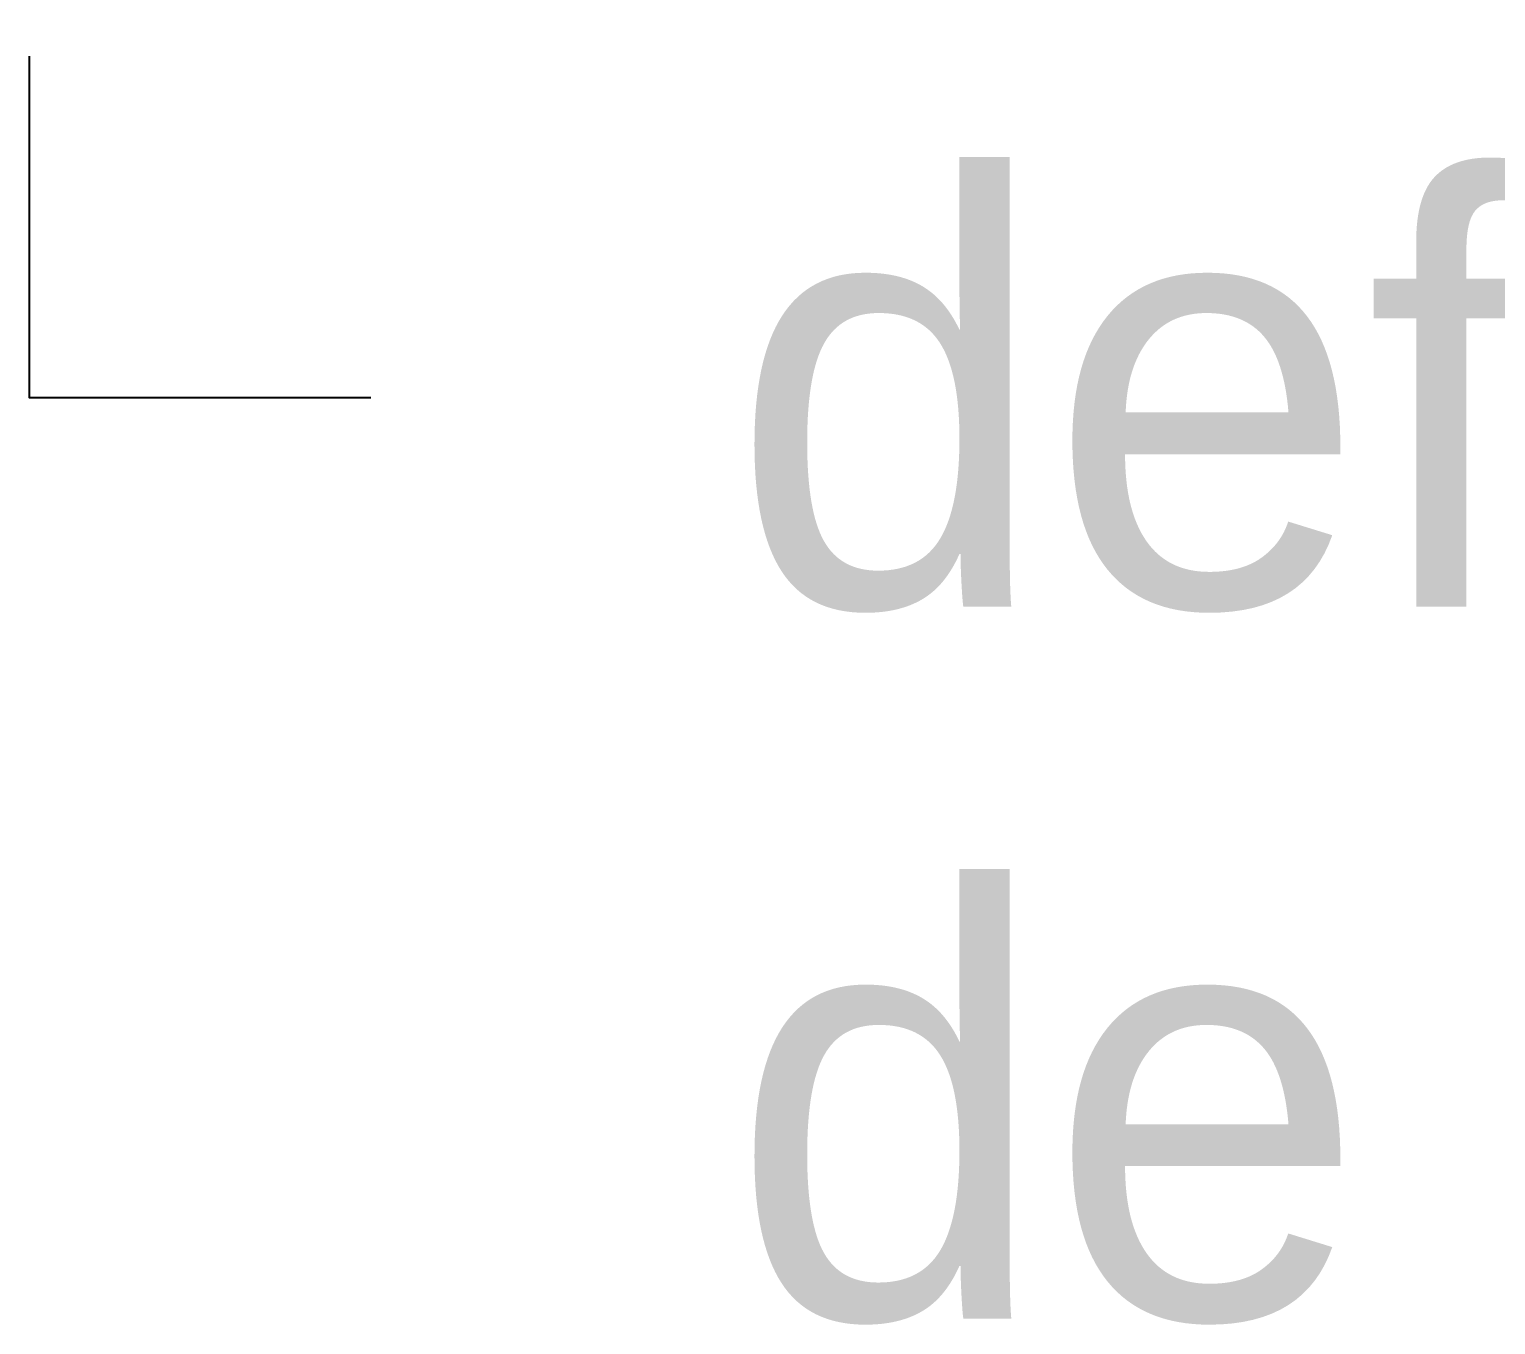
# Model space of a CAD drawing. Header units: millimetres. Extents: x -0.7 to 82.3, y -14.8 to 42.8.
# Drawn here: x 22.34 to 30.92, y -14.8 to -7.22 of the extents above; entities that cross this region are included whole.
import ezdxf
from ezdxf.enums import TextEntityAlignment as Align

# ---------------------------------------------------------------- set-up
doc = ezdxf.new("R2018")
doc.units = ezdxf.units.MM
doc.header["$LTSCALE"] = 0.01
doc.layers.add('FC_COTAS', color=1, linetype='Continuous')
doc.layers.add('FC_R-80', color=11, linetype='Continuous')
doc.layers.add('FC_HOJA', color=230, linetype='Continuous', plot=False)
doc.styles.get("Standard").update_dxf_attribs({"font": 'romans.shx'})

# ---------------------------------------------------------------- blocks, each defined once
blk = doc.blocks.new('*U285')
at = {"layer": 'FC_R-80', "lineweight": 25, "flags": 104}
blk.add_attdef('N+00.00', text='', height=0.002, dxfattribs=at).set_placement((0.04509, 0.00282), align=Align.BOTTOM_RIGHT)

msp = doc.modelspace()

# ---------------------------------------------------------------- linework, layer by layer
at = {"layer": 'FC_HOJA', "ltscale": 0.6}
msp.add_lwpolyline([(24.3372, -9.3778), (22.3372, -9.3778), (22.3372, -7.3778)], dxfattribs=at)

# ---------------------------------------------------------------- block references
at = {"layer": 'FC_COTAS'}
ref = msp.add_blockref('*U285', (25.3143, -4.0039), dxfattribs=dict(at, xscale=25, yscale=25, zscale=25))
lines = msp.add_mtext('Cota de cimentación\\Pdefinida por el Ingeniero\\Pde suelos', dxfattribs={"layer": 'FC_R-80', "lineweight": 25, "insert": (26.4416, -3.9334), "char_height": 2.5, "attachment_point": 1})
ref.add_attrib('N+00.00', '', (26.4416, -3.9334), dxfattribs={"flags": 104}).embed_mtext(lines)

doc.saveas('drawing.dxf')
